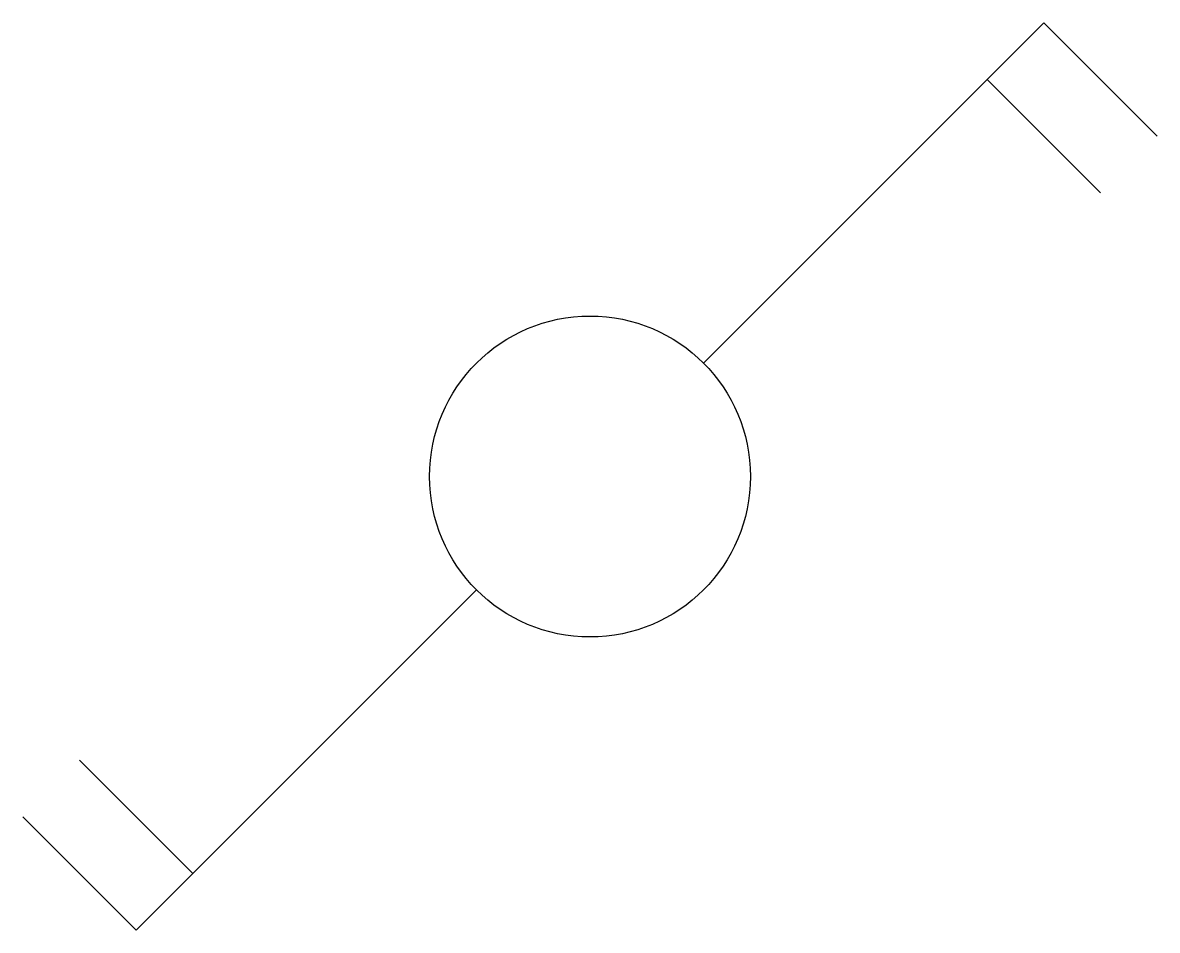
# Model space of a CAD drawing. Extents: x 42.3 to 77.7, y 285.9 to 314.1.
import ezdxf

# ---------------------------------------------------------------- set-up
doc = ezdxf.new("R2010")
doc.units = 0
doc.header["$LTSCALE"] = 20
doc.header["$MEASUREMENT"] = 0
doc.layers.get('0').update_dxf_attribs({"linetype": 'CONTINUOUS'})

msp = doc.modelspace()

# ---------------------------------------------------------------- linework, layer by layer
for p, q in [((63.53552, 303.53554), (74.14214, 314.14214)), ((74.14214, 314.14214), (77.67766, 310.60662)), ((72.37436, 312.37436), (75.9099, 308.83884)), ((56.46446, 296.46448), (45.857868, 285.85786)), ((47.625632, 287.62564), (44.090096, 291.16116)), ((45.857868, 285.85786), (42.322328, 289.39338))]:
    msp.add_line(p, q)
msp.add_circle((60, 300), 5)

doc.saveas('drawing.dxf')
